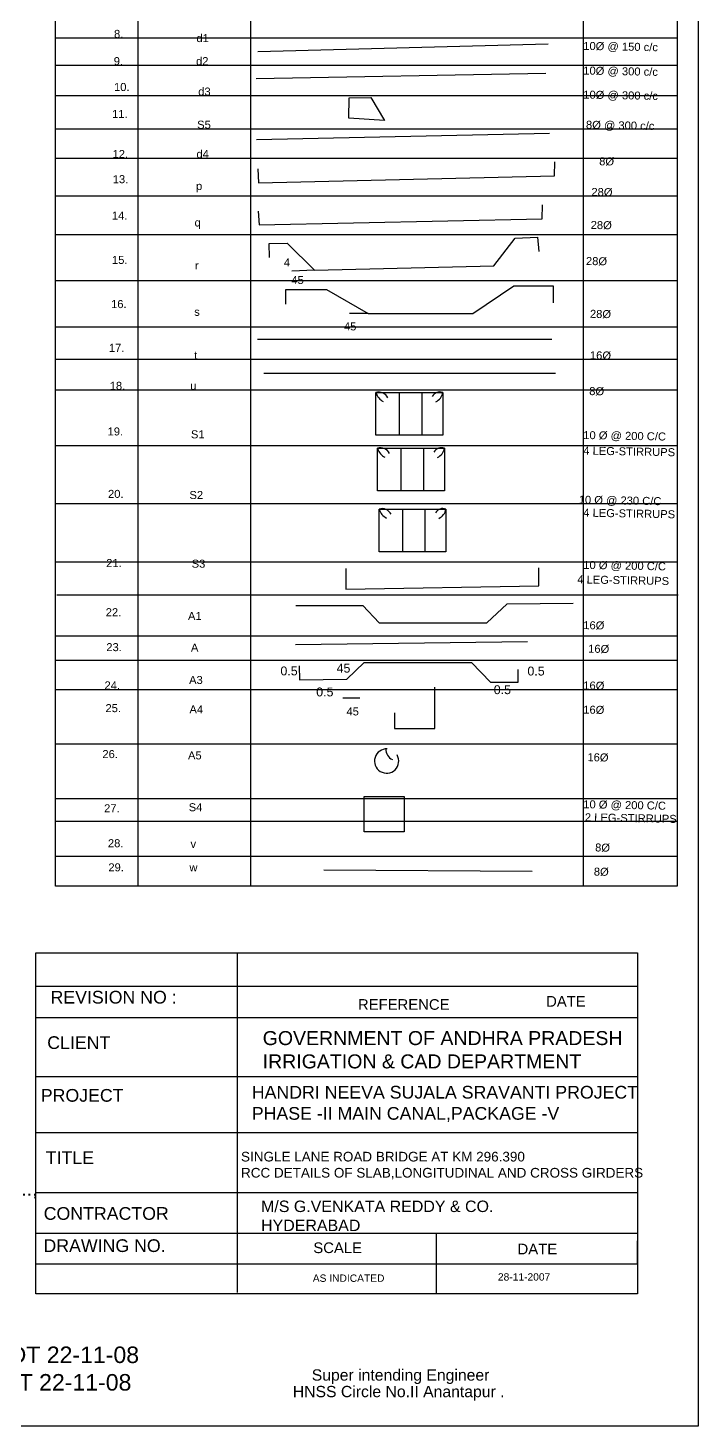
# Model space of a CAD drawing. Header units: millimetres. Extents: x 5124 to 2394554, y 2311 to 44316846.
# Drawn here: x 2391914 to 2394554, y 44308470 to 44313972 of the extents above; entities that cross this region are included whole.
import ezdxf

# ---------------------------------------------------------------- set-up
doc = ezdxf.new("R2010")
doc.units = ezdxf.units.MM
doc.header["$MEASUREMENT"] = 0
doc.layers.add('DIMENSIONS', color=7, linetype='Continuous')
doc.layers.add('TEXT', color=7, linetype='Continuous')
doc.styles.get("Standard").update_dxf_attribs({"font": 'arial.ttf', "height": 35})

msp = doc.modelspace()

# ---------------------------------------------------------------- linework, layer by layer
at = {"layer": 'DIMENSIONS', "color": 0}
msp.add_lwpolyline([(2394315.4, 44308989.6), (2391945.3, 44308989.6), (2391945.3, 44310332.1), (2394315.4, 44310332.1)], close=True, dxfattribs=at)
for points in [[(2392739, 44308995.1), (2392739, 44310332.1)], [(2391945.3, 44310200.4), (2394315.4, 44310200.4)], [(2391945.3, 44310078.2), (2394315.4, 44310078.2)], [(2391945.3, 44309845.6), (2394315.4, 44309845.6)], [(2391945.3, 44309624.9), (2394315.4, 44309624.9)], [(2391945.3, 44309388.5), (2394315.4, 44309388.5)], [(2391945.3, 44309229.4), (2394314.5, 44309229.4)], [(2393523.4, 44308992.7), (2393523.4, 44309229.4)]]:
    msp.add_lwpolyline(points, dxfattribs=at)
at = {"layer": 'TEXT', "color": 0}
for points in [[(2381948.2, 44316846.2), (2394553.5, 44316846.2), (2394553.5, 44308469.7), (2381948.2, 44308469.7)], [(2392023.4, 44315039.2), (2394471.3, 44315039.2), (2394471.3, 44310594.2), (2392023.4, 44310594.2)], [(2393547.7, 44312369.4), (2393284.3, 44312369.4), (2393284.3, 44312537.3), (2393547.7, 44312537.3)], [(2393554.3, 44312150.1), (2393290.9, 44312150.1), (2393290.9, 44312318), (2393554.3, 44312318)], [(2393560.5, 44311910.7), (2393297.1, 44311910.7), (2393297.1, 44312078.6), (2393560.5, 44312078.6)], [(2393238.6, 44310947.2), (2393396.4, 44310947.2), (2393396.4, 44310808.8), (2393238.6, 44310808.8)]]:
    msp.add_lwpolyline(points, close=True, dxfattribs=at)
for points in [[(2392347.2, 44315039.2), (2392347.2, 44310594.2)], [(2392790.2, 44315039.2), (2392790.2, 44310594.2)], [(2394101.2, 44315039.2), (2394101.2, 44310594.2)], [(2392023.4, 44313933.2), (2394471.3, 44313933.2)], [(2393962.7, 44313908.1), (2392819.4, 44313878.8)], [(2392023.4, 44313826), (2394471.3, 44313826)], [(2392812.5, 44313773.5), (2393953.6, 44313794.9)], [(2392023.4, 44313706.2), (2394471.3, 44313706.2)], [(2393177.5, 44313617.8), (2393179.7, 44313697.4), (2393264.5, 44313698.6), (2393318.5, 44313608.3), (2393177.5, 44313617.8)], [(2392023.4, 44313575.9), (2394471.3, 44313575.9)], [(2392815, 44313533.9), (2393968, 44313558.1)], [(2392023.4, 44313460.4), (2394471.3, 44313460.4)], [(2392819.3, 44313417.2), (2392822.8, 44313362.8), (2393987.7, 44313390.3), (2393989.1, 44313445.1)], [(2392023.4, 44313311.3), (2394471.3, 44313311.3)], [(2392821.6, 44313251.6), (2392825.1, 44313197.2), (2393938.9, 44313221), (2393940.3, 44313275.9)], [(2392023.4, 44313159.6), (2394471.3, 44313159.6)], [(2392865.4, 44313069.1), (2392864.1, 44313124.6), (2392935.3, 44313125.8), (2393043.1, 44313019.3), (2393749.4, 44313036.7), (2393833.8, 44313145.2), (2393920.5, 44313148.3), (2393926.7, 44313092.3)], [(2393043.1, 44313019.3), (2392953.7, 44313015.6)], [(2392023.4, 44312978.1), (2394471.3, 44312978.1)], [(2392929.8, 44312885.8), (2392929.8, 44312942.5), (2393089.5, 44312942.5), (2393253.7, 44312849), (2393665.9, 44312849), (2393828.6, 44312956.9), (2393983.4, 44312956.9), (2393983.4, 44312890.9)], [(2393253.7, 44312849), (2393181.2, 44312849)], [(2392023.4, 44312795.6), (2394471.3, 44312795.6)], [(2392817.8, 44312748.1), (2393977.2, 44312748.1)], [(2392023.4, 44312668.6), (2394471.3, 44312668.6)], [(2393991.4, 44312612.2), (2392843.1, 44312612.2)], [(2392023.4, 44312548.1), (2394471.3, 44312548.1)], [(2393378.1, 44312367.9), (2393378.1, 44312536.5)], [(2393466.4, 44312368.7), (2393466.4, 44312538.9)], [(2392023.4, 44312329.5), (2394471.3, 44312329.5)], [(2393384.6, 44312148.6), (2393384.6, 44312317.3)], [(2393473, 44312149.4), (2393473, 44312319.6)], [(2392023.4, 44312100.1), (2394471.3, 44312100.1)], [(2393390.8, 44311909.2), (2393390.8, 44312077.8)], [(2393479.2, 44311910), (2393479.2, 44312080.2)], [(2392023.4, 44311871.6), (2394471.3, 44311871.6)], [(2393166.8, 44311845.2), (2393166.8, 44311764), (2393926.6, 44311777), (2393926.6, 44311847.7)], [(2392027.7, 44311740.6), (2394475.5, 44311740.6)], [(2392969, 44311699.7), (2393232.8, 44311699.7), (2393297.6, 44311630.8), (2393721.8, 44311630.8), (2393801.3, 44311706.1), (2394061.6, 44311708.2)], [(2392023.4, 44311579.5), (2394471.3, 44311579.5)], [(2392968.1, 44311545.2), (2393881.4, 44311558)], [(2392023.4, 44311483.8), (2394471.3, 44311483.8)], [(2392983, 44311461.9), (2392983.6, 44311406.6), (2393170.2, 44311408.7), (2393238.4, 44311475.3), (2393661.1, 44311475.3), (2393736.3, 44311397), (2393844.5, 44311397), (2393844.5, 44311447.3)], [(2392023.4, 44311369.1), (2394471.3, 44311369.1)], [(2393358.6, 44311276.3), (2393358.6, 44311214.5), (2393516.5, 44311214.5), (2393516.5, 44311378.4)], [(2393222, 44311334.5), (2393155, 44311334.5)], [(2392023.4, 44311154.6), (2394471.3, 44311154.6)], [(2392023.4, 44310939.3), (2394471.3, 44310939.3)], [(2392023.4, 44310850.2), (2394471.3, 44310850.2)], [(2392023.4, 44310713.2), (2394471.3, 44310713.2)], [(2393079.9, 44310659.4), (2393900, 44310653.6)], [(2391942.5, 44309108), (2394315.5, 44309108), (2394315.5, 44309198.7)]]:
    msp.add_lwpolyline(points, dxfattribs=at)
for centre, radius, start, end in [((2393296.1, 44312499.7), 39.4, 25.8795, 107.403), ((2393337.2, 44312551), 54.3, 196.5011, 243.961), ((2393535.6, 44312507.3), 32.3, 68.0519, 152.721), ((2393499.8, 44312544.8), 48.5, 295.1438, 351.1112), ((2393302.7, 44312280.4), 39.4, 25.8795, 107.403), ((2393343.8, 44312331.7), 54.3, 196.5011, 243.961), ((2393542.2, 44312288), 32.3, 68.0519, 152.721), ((2393506.4, 44312325.5), 48.5, 295.1438, 351.1112), ((2393308.9, 44312041), 39.4, 25.8795, 107.403), ((2393350, 44312092.3), 54.3, 196.5011, 243.961), ((2393548.4, 44312048.6), 32.3, 68.0519, 152.721), ((2393512.5, 44312086.1), 48.5, 295.1438, 351.1112), ((2393326.9, 44311087.1), 47.8, 86.8974, 30.2309), ((2393366.3, 44311131.8), 42.1, 175.8666, 246.5014)]:
    msp.add_arc(centre, radius, start, end, dxfattribs=at)

# ---------------------------------------------------------------- texts
at = {"layer": 'DIMENSIONS', "color": 0}
for s, height, p in [('AS INDICATED ', 28.864, (2393036.1, 44309037.3)), ('28-11-2007', 28.86, (2393765.2, 44309042.2))]:
    msp.add_text(s, height=height, dxfattribs=at).set_placement(p)
at = {"layer": 'TEXT', "color": 0}
for s, height, p in [('8.', 31.49, (2392253.3, 44313933.2)), ('d1', 31.49, (2392577.7, 44313916.7)), ('9.', 31.49, (2392252.2, 44313826)), ('d2', 31.49, (2392576.4, 44313826)), ('10. ', 31.49, (2392253.3, 44313724.2)), ('d3', 31.49, (2392585, 44313706.2)), ('11. ', 31.49, (2392245.6, 44313618)), ('S5', 31.49, (2392580.7, 44313575.9)), ('12.', 31.49, (2392247.5, 44313460.4)), ('d4', 31.49, (2392577.8, 44313460.4)), (' 13.', 31.49, (2392236, 44313361.4)), ('p', 31.5, (2392576.3, 44313334.5)), ('14.', 31.49, (2392245, 44313218.1)), ('q', 31.5, (2392570.6, 44313190.9)), ('  15.', 31.49, (2392220.8, 44313043.7)), ('r', 31.5, (2392572.1, 44313021.8)), ('4', 31.5, (2392922.3, 44313033.9)), ('45', 31.49, (2392951.7, 44312964.6)), ('16. ', 31.49, (2392241.6, 44312869.9)), ('s', 31.5, (2392569.2, 44312839.3)), ('45', 31.49, (2393158.9, 44312781.9)), (' 17. ', 31.49, (2392220.8, 44312697.6)), ('t', 31.5, (2392569.2, 44312668.6)), (' 18.', 31.49, (2392224.1, 44312548.1)), ('u', 31.5, (2392553.6, 44312548.1)), (' 19.', 31.49, (2392215.8, 44312368.5)), ('S1', 31.49, (2392556.2, 44312357.2)), (' 20.', 31.49, (2392217.4, 44312122.7)), ('S2', 31.49, (2392550.4, 44312118.4)), ('21.', 31.49, (2392222.4, 44311850.6)), ('S3', 31.49, (2392559.1, 44311848)), ('22.', 31.49, (2392220.7, 44311657)), ('A1', 31.49, (2392544.6, 44311642.1)), (' 23. ', 31.49, (2392210.7, 44311519.6)), ('A', 31.5, (2392556.2, 44311517.9)), ('0.5', 35, (2392908.7, 44311424.2)), ('45', 35, (2393129.9, 44311435)), ('0.5', 35, (2393881.5, 44311423.7)), ('24.', 31.49, (2392215.7, 44311369.1)), ('A3', 31.49, (2392549, 44311390.4)), ('0.5', 35, (2393049.6, 44311341.4)), ('0.5', 35, (2393748.9, 44311350.3)), (' 25. ', 31.49, (2392207.4, 44311279.5)), ('A4', 31.49, (2392550.4, 44311274.8)), ('45', 31.49, (2393168.8, 44311266.6)), ('26. ', 31.49, (2392207.4, 44311098.7)), ('A5', 31.49, (2392544.6, 44311093.5)), ('27.', 31.49, (2392214.1, 44310885.3)), ('S4', 31.49, (2392547.4, 44310889.5)), ('28.', 31.49, (2392229.3, 44310747.9)), ('v', 31.5, (2392554.6, 44310745)), ('29.', 31.49, (2392231, 44310652.9)), ('w', 31.5, (2392550.3, 44310652.6)), ('REVISION NO :', 50, (2392003.2, 44310132.6)), ('REFERENCE ', 41.87, (2393214, 44310108)), ('DATE ', 41.87, (2393955.1, 44310120.3)), ('CLIENT ', 50, (2391990.2, 44309953.8)), ('PROJECT ', 50, (2391964.8, 44309746.2)), ('TITLE ', 50, (2391984.3, 44309500.8)), ('FOR. G.venkata Reddy & co..,', 55.483, (2390905.5, 44309376.1)), ('CONTRACTOR', 50, (2391976.3, 44309281.4)), ('DRAWING NO. ', 50, (2391975.4, 44309154.7)), ('SCALE ', 41.87, (2393038.2, 44309150.5)), ('DATE ', 41.87, (2393842.6, 44309145.6)), ('Super intending Engineer ', 44.386, (2393032, 44308648.5)), ('HNSS Circle No.II Anantapur .', 44.386, (2392957.4, 44308583.3))]:
    msp.add_text(s, height=height, dxfattribs=at).set_placement(p)
for s, height, p in [('10Ø @ 150 c/c', 31.489, (2394101.2, 44313886.2)), ('10Ø @ 300 c/c', 31.489, (2394101.2, 44313789.2)), ('10Ø @ 300 c/c', 31.489, (2394101.2, 44313694.5)), ('8Ø @ 300 c/c', 31.489, (2394111.8, 44313575.9)), ('8Ø ', 31.49, (2394163.9, 44313432.1)), ('28Ø ', 31.49, (2394133.2, 44313311.3)), ('28Ø ', 31.49, (2394130.4, 44313181.4)), ('28Ø ', 31.49, (2394111.8, 44313039.5)), ('28Ø ', 31.49, (2394127.5, 44312831.6)), ('16Ø ', 31.49, (2394127.5, 44312668.6)), ('8Ø ', 31.49, (2394124.7, 44312527.4)), ('10 Ø @ 200 C/C ', 31.489, (2394101.2, 44312354.5)), ('4 LEG-STIRRUPS  ', 31.489, (2394101.2, 44312293.3)), ('10 Ø @ 230 C/C ', 31.489, (2394083.3, 44312100.1)), ('4 LEG-STIRRUPS  ', 31.489, (2394101.2, 44312049.1)), ('10 Ø @ 200 C/C ', 31.489, (2394101.2, 44311843.5)), ('4 LEG-STIRRUPS  ', 31.489, (2394077.6, 44311786.5)), ('16Ø ', 31.49, (2394101.2, 44311606.4)), ('16Ø ', 31.49, (2394120.4, 44311513.7)), ('16Ø ', 31.49, (2394101.2, 44311369.1)), ('16Ø ', 31.49, (2394101.2, 44311273.9)), ('16Ø ', 31.49, (2394117.5, 44311086.7)), ('10 Ø @ 200 C/C ', 31.489, (2394101.2, 44310901.4)), ('2 LEG-STIRRUPS  ', 31.489, (2394107.6, 44310850.2)), ('8Ø ', 31.49, (2394147.8, 44310731.3)), ('8Ø ', 31.49, (2394142.8, 44310636.3))]:
    msp.add_text(s, height=height, rotation=358.9233, dxfattribs=at).set_placement(p)
at = {"layer": 'TEXT', "color": 0, "attachment_point": 1}
for s, insert, char_height, width in [('GOVERNMENT OF ANDHRA PRADESH  IRRIGATION & CAD DEPARTMENT ', (2392838.8, 44310024.1), 55, 1745.028), ('HANDRI NEEVA SUJALA SRAVANTI PROJECT PHASE -II MAIN CANAL,PACKAGE -V', (2392795.9, 44309808.6), 50, 1700.379), ('SINGLE LANE ROAD BRIDGE AT KM 296.390 \\PRCC DETAILS OF SLAB,LONGITUDINAL AND CROSS GIRDERS ', (2392753.5, 44309549), 38, 1677.029), ('M/S G.VENKATA REDDY & CO.  HYDERABAD ', (2392832.4, 44309357), 45, 965.651), ('DR NO. ENC /TGP /SKHT /DW/229/2008/ DT 22-11-08 \\PDRG NO ENC/TGP/SKHT /DW/229/2008 DT 22-11-08', (2390121.8, 44308782.7), 65, 2667.816)]:
    msp.add_mtext(s, dxfattribs=dict(at, insert=insert, char_height=char_height, width=width))

doc.saveas('drawing.dxf')
